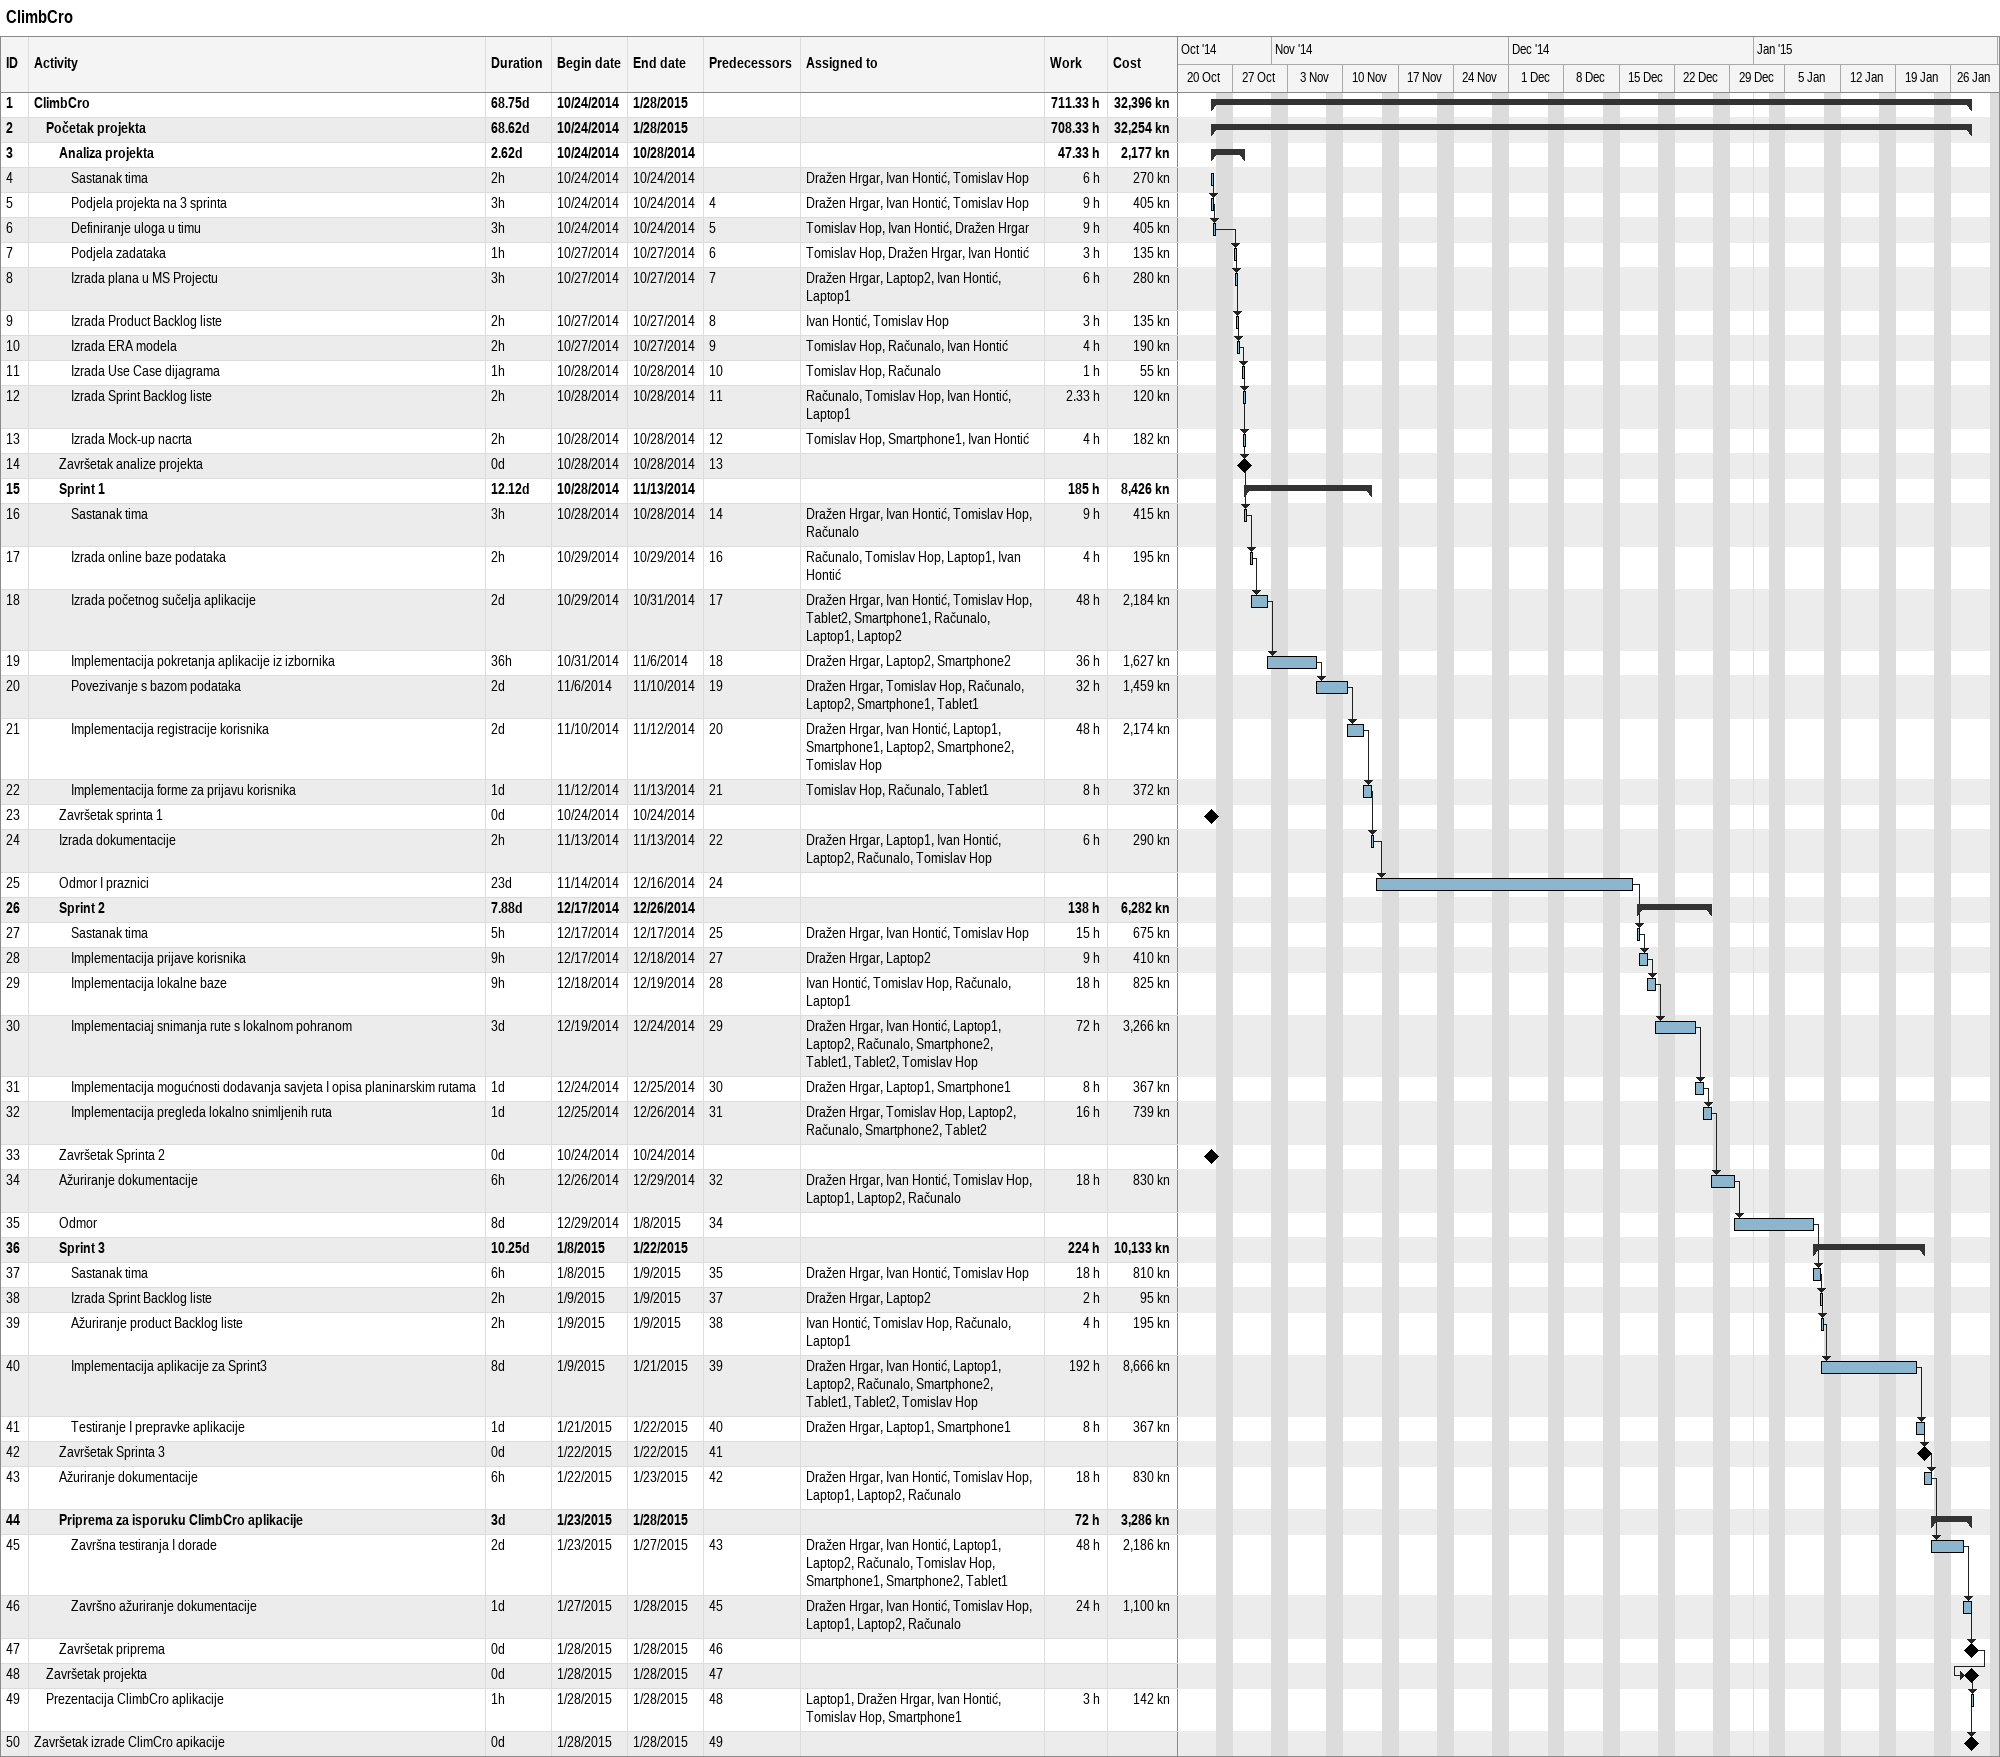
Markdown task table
ClimbCro

| ID | Level | Task | Duration | Start | Finish | Predecessors | Resources | Work (h) | Cost (kn) |
|---|---|---|---|---|---|---|---|---|---|
| 1 | 1 | **ClimbCro** | 68.75d | 2014-10-24 | 2015-01-28 |  |  | 711.33 | 32396 |
| 2 | 2 | **Početak projekta** | 68.62d | 2014-10-24 | 2015-01-28 |  |  | 708.33 | 32254 |
| 3 | 3 | **Analiza projekta** | 2.62d | 2014-10-24 | 2014-10-28 |  |  | 47.33 | 2177 |
| 4 | 4 | Sastanak tima | 2h | 2014-10-24 | 2014-10-24 |  | Dražen Hrgar, Ivan Hontić, Tomislav Hop | 6 | 270 |
| 5 | 4 | Podjela projekta na 3 sprinta | 3h | 2014-10-24 | 2014-10-24 | 4 | Dražen Hrgar, Ivan Hontić, Tomislav Hop | 9 | 405 |
| 6 | 4 | Definiranje uloga u timu | 3h | 2014-10-24 | 2014-10-24 | 5 | Tomislav Hop, Ivan Hontić, Dražen Hrgar | 9 | 405 |
| 7 | 4 | Podjela zadataka | 1h | 2014-10-27 | 2014-10-27 | 6 | Tomislav Hop, Dražen Hrgar, Ivan Hontić | 3 | 135 |
| 8 | 4 | Izrada plana u MS Projectu | 3h | 2014-10-27 | 2014-10-27 | 7 | Dražen Hrgar, Laptop2, Ivan Hontić, Laptop1 | 6 | 280 |
| 9 | 4 | Izrada Product Backlog liste | 2h | 2014-10-27 | 2014-10-27 | 8 | Ivan Hontić, Tomislav Hop | 3 | 135 |
| 10 | 4 | Izrada ERA modela | 2h | 2014-10-27 | 2014-10-27 | 9 | Tomislav Hop, Računalo, Ivan Hontić | 4 | 190 |
| 11 | 4 | Izrada Use Case dijagrama | 1h | 2014-10-28 | 2014-10-28 | 10 | Tomislav Hop, Računalo | 1 | 55 |
| 12 | 4 | Izrada Sprint Backlog liste | 2h | 2014-10-28 | 2014-10-28 | 11 | Računalo, Tomislav Hop, Ivan Hontić, Laptop1 | 2.33 | 120 |
| 13 | 4 | Izrada Mock-up nacrta | 2h | 2014-10-28 | 2014-10-28 | 12 | Tomislav Hop, Smartphone1, Ivan Hontić | 4 | 182 |
| 14 | 3 | Završetak analize projekta | 0d | 2014-10-28 | 2014-10-28 | 13 |  |  |  |
| 15 | 3 | **Sprint 1** | 12.12d | 2014-10-28 | 2014-11-13 |  |  | 185 | 8426 |
| 16 | 4 | Sastanak tima | 3h | 2014-10-28 | 2014-10-28 | 14 | Dražen Hrgar, Ivan Hontić, Tomislav Hop, Računalo | 9 | 415 |
| 17 | 4 | Izrada online baze podataka | 2h | 2014-10-29 | 2014-10-29 | 16 | Računalo, Tomislav Hop, Laptop1, Ivan Hontić | 4 | 195 |
| 18 | 4 | Izrada početnog sučelja aplikacije | 2d | 2014-10-29 | 2014-10-31 | 17 | Dražen Hrgar, Ivan Hontić, Tomislav Hop, Tablet2, Smartphone1, Računalo, Laptop1, Laptop2 | 48 | 2184 |
| 19 | 4 | Implementacija pokretanja aplikacije iz izbornika | 36h | 2014-10-31 | 2014-11-06 | 18 | Dražen Hrgar, Laptop2, Smartphone2 | 36 | 1627 |
| 20 | 4 | Povezivanje s bazom podataka | 2d | 2014-11-06 | 2014-11-10 | 19 | Dražen Hrgar, Tomislav Hop, Računalo, Laptop2, Smartphone1, Tablet1 | 32 | 1459 |
| 21 | 4 | Implementacija registracije korisnika | 2d | 2014-11-10 | 2014-11-12 | 20 | Dražen Hrgar, Ivan Hontić, Laptop1, Smartphone1, Laptop2, Smartphone2, Tomislav Hop | 48 | 2174 |
| 22 | 4 | Implementacija forme za prijavu korisnika | 1d | 2014-11-12 | 2014-11-13 | 21 | Tomislav Hop, Računalo, Tablet1 | 8 | 372 |
| 23 | 3 | Završetak sprinta 1 | 0d | 2014-10-24 | 2014-10-24 |  |  |  |  |
| 24 | 3 | Izrada dokumentacije | 2h | 2014-11-13 | 2014-11-13 | 22 | Dražen Hrgar, Laptop1, Ivan Hontić, Laptop2, Računalo, Tomislav Hop | 6 | 290 |
| 25 | 3 | Odmor I praznici | 23d | 2014-11-14 | 2014-12-16 | 24 |  |  |  |
| 26 | 3 | **Sprint 2** | 7.88d | 2014-12-17 | 2014-12-26 |  |  | 138 | 6282 |
| 27 | 4 | Sastanak tima | 5h | 2014-12-17 | 2014-12-17 | 25 | Dražen Hrgar, Ivan Hontić, Tomislav Hop | 15 | 675 |
| 28 | 4 | Implementacija prijave korisnika | 9h | 2014-12-17 | 2014-12-18 | 27 | Dražen Hrgar, Laptop2 | 9 | 410 |
| 29 | 4 | Implementacija lokalne baze | 9h | 2014-12-18 | 2014-12-19 | 28 | Ivan Hontić, Tomislav Hop, Računalo, Laptop1 | 18 | 825 |
| 30 | 4 | Implementaciaj snimanja rute s lokalnom pohranom | 3d | 2014-12-19 | 2014-12-24 | 29 | Dražen Hrgar, Ivan Hontić, Laptop1, Laptop2, Računalo, Smartphone2, Tablet1, Tablet2, Tomislav Hop | 72 | 3266 |
| 31 | 4 | Implementacija mogućnosti dodavanja savjeta I opisa planinarskim rutama | 1d | 2014-12-24 | 2014-12-25 | 30 | Dražen Hrgar, Laptop1, Smartphone1 | 8 | 367 |
| 32 | 4 | Implementacija pregleda lokalno snimljenih ruta | 1d | 2014-12-25 | 2014-12-26 | 31 | Dražen Hrgar, Tomislav Hop, Laptop2, Računalo, Smartphone2, Tablet2 | 16 | 739 |
| 33 | 3 | Završetak Sprinta 2 | 0d | 2014-10-24 | 2014-10-24 |  |  |  |  |
| 34 | 3 | Ažuriranje dokumentacije | 6h | 2014-12-26 | 2014-12-29 | 32 | Dražen Hrgar, Ivan Hontić, Tomislav Hop, Laptop1, Laptop2, Računalo | 18 | 830 |
| 35 | 3 | Odmor | 8d | 2014-12-29 | 2015-01-08 | 34 |  |  |  |
| 36 | 3 | **Sprint 3** | 10.25d | 2015-01-08 | 2015-01-22 |  |  | 224 | 10133 |
| 37 | 4 | Sastanak tima | 6h | 2015-01-08 | 2015-01-09 | 35 | Dražen Hrgar, Ivan Hontić, Tomislav Hop | 18 | 810 |
| 38 | 4 | Izrada Sprint Backlog liste | 2h | 2015-01-09 | 2015-01-09 | 37 | Dražen Hrgar, Laptop2 | 2 | 95 |
| 39 | 4 | Ažuriranje product Backlog liste | 2h | 2015-01-09 | 2015-01-09 | 38 | Ivan Hontić, Tomislav Hop, Računalo, Laptop1 | 4 | 195 |
| 40 | 4 | Implementacija aplikacije za Sprint3 | 8d | 2015-01-09 | 2015-01-21 | 39 | Dražen Hrgar, Ivan Hontić, Laptop1, Laptop2, Računalo, Smartphone2, Tablet1, Tablet2, Tomislav Hop | 192 | 8666 |
| 41 | 4 | Testiranje I prepravke aplikacije | 1d | 2015-01-21 | 2015-01-22 | 40 | Dražen Hrgar, Laptop1, Smartphone1 | 8 | 367 |
| 42 | 3 | Završetak Sprinta 3 | 0d | 2015-01-22 | 2015-01-22 | 41 |  |  |  |
| 43 | 3 | Ažuriranje dokumentacije | 6h | 2015-01-22 | 2015-01-23 | 42 | Dražen Hrgar, Ivan Hontić, Tomislav Hop, Laptop1, Laptop2, Računalo | 18 | 830 |
| 44 | 3 | **Priprema za isporuku ClimbCro aplikacije** | 3d | 2015-01-23 | 2015-01-28 |  |  | 72 | 3286 |
| 45 | 4 | Završna testiranja I dorade | 2d | 2015-01-23 | 2015-01-27 | 43 | Dražen Hrgar, Ivan Hontić, Laptop1, Laptop2, Računalo, Tomislav Hop, Smartphone1, Smartphone2, Tablet1 | 48 | 2186 |
| 46 | 4 | Završno ažuriranje dokumentacije | 1d | 2015-01-27 | 2015-01-28 | 45 | Dražen Hrgar, Ivan Hontić, Tomislav Hop, Laptop1, Laptop2, Računalo | 24 | 1100 |
| 47 | 3 | Završetak priprema | 0d | 2015-01-28 | 2015-01-28 | 46 |  |  |  |
| 48 | 2 | Završetak projekta | 0d | 2015-01-28 | 2015-01-28 | 47 |  |  |  |
| 49 | 2 | Prezentacija ClimbCro aplikacije | 1h | 2015-01-28 | 2015-01-28 | 48 | Laptop1, Dražen Hrgar, Ivan Hontić, Tomislav Hop, Smartphone1 | 3 | 142 |
| 50 | 1 | Završetak izrade ClimCro apikacije | 0d | 2015-01-28 | 2015-01-28 | 49 |  |  |  |
